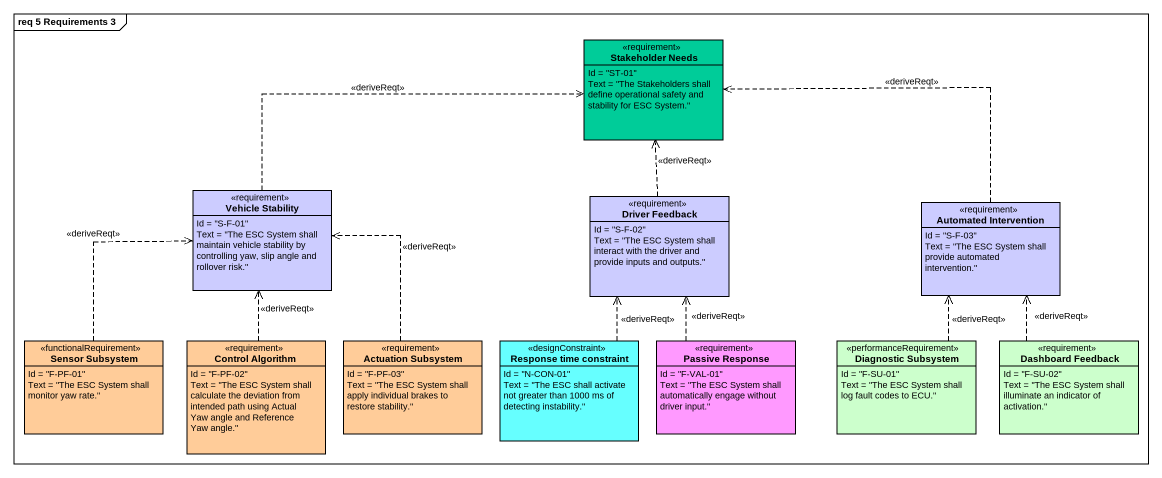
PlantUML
@startuml
mainframe req 5 Requirements 3
hide circle
hide empty members
class "Stakeholder Needs" as Stakeholder_Needs <<requirement>> #00CC99 {
  Id = "ST-01"
  Text = "The Stakeholders shall define operational safety and stability for ESC System."
}
class "Vehicle Stability" as Vehicle_Stability <<requirement>> #CCCCFF {
  Id = "S-F-01"
  Text = "The ESC System shall maintain vehicle stability by controlling yaw, slip angle and rollover risk."
}
class "Driver Feedback" as Driver_Feedback <<requirement>> #CCCCFF {
  Id = "S-F-02"
  Text = "The ESC System shall interact with the driver and provide inputs and outputs."
}
class "Automated Intervention" as Automated_Intervention <<requirement>> #CCCCFF {
  Id = "S-F-03"
  Text = "The ESC System shall provide automated intervention."
}
class "Sensor Subsystem" as Sensor_Subsystem <<functionalRequirement>> #FFCC99 {
  Id = "F-PF-01"
  Text = "The ESC System shall monitor yaw rate."
}
class "Control Algorithm" as Control_Algorithm <<requirement>> #FFCC99 {
  Id = "F-PF-02"
  Text = "The ESC System shall calculate the deviation from intended path using Actual Yaw angle and Reference Yaw angle."
}
class "Actuation Subsystem" as Actuation_Subsystem <<requirement>> #FFCC99 {
  Id = "F-PF-03"
  Text = "The ESC System shall apply individual brakes to restore stability."
}
class "Response time constraint" as Response_time_constraint <<designConstraint>> #66FFFF {
  Id = "N-CON-01"
  Text = "The ESC shall activate not greater than 1000 ms of detecting instability."
}
class "Passive Response" as Passive_Response <<requirement>> #FF99FF {
  Id = "F-VAL-01"
  Text = "The ESC System shall automatically engage without driver input."
}
class "Diagnostic Subsystem" as Diagnostic_Subsystem <<performanceRequirement>> #CCFFCC {
  Id = "F-SU-01"
  Text = "The ESC System shall log fault codes to ECU."
}
class "Dashboard Feedback" as Dashboard_Feedback <<requirement>> #CCFFCC {
  Id = "F-SU-02"
  Text = "The ESC System shall illuminate an indicator of activation."
}
Vehicle_Stability .right.> Stakeholder_Needs : <<deriveReqt>>
Driver_Feedback .up.> Stakeholder_Needs : <<deriveReqt>>
Automated_Intervention .left.> Stakeholder_Needs : <<deriveReqt>>
Sensor_Subsystem .up.> Vehicle_Stability : <<deriveReqt>>
Control_Algorithm .up.> Vehicle_Stability : <<deriveReqt>>
Actuation_Subsystem .up.> Vehicle_Stability : <<deriveReqt>>
Response_time_constraint .up.> Driver_Feedback : <<deriveReqt>>
Passive_Response .up.> Driver_Feedback : <<deriveReqt>>
Diagnostic_Subsystem .up.> Automated_Intervention : <<deriveReqt>>
Dashboard_Feedback .up.> Automated_Intervention : <<deriveReqt>>
@enduml
